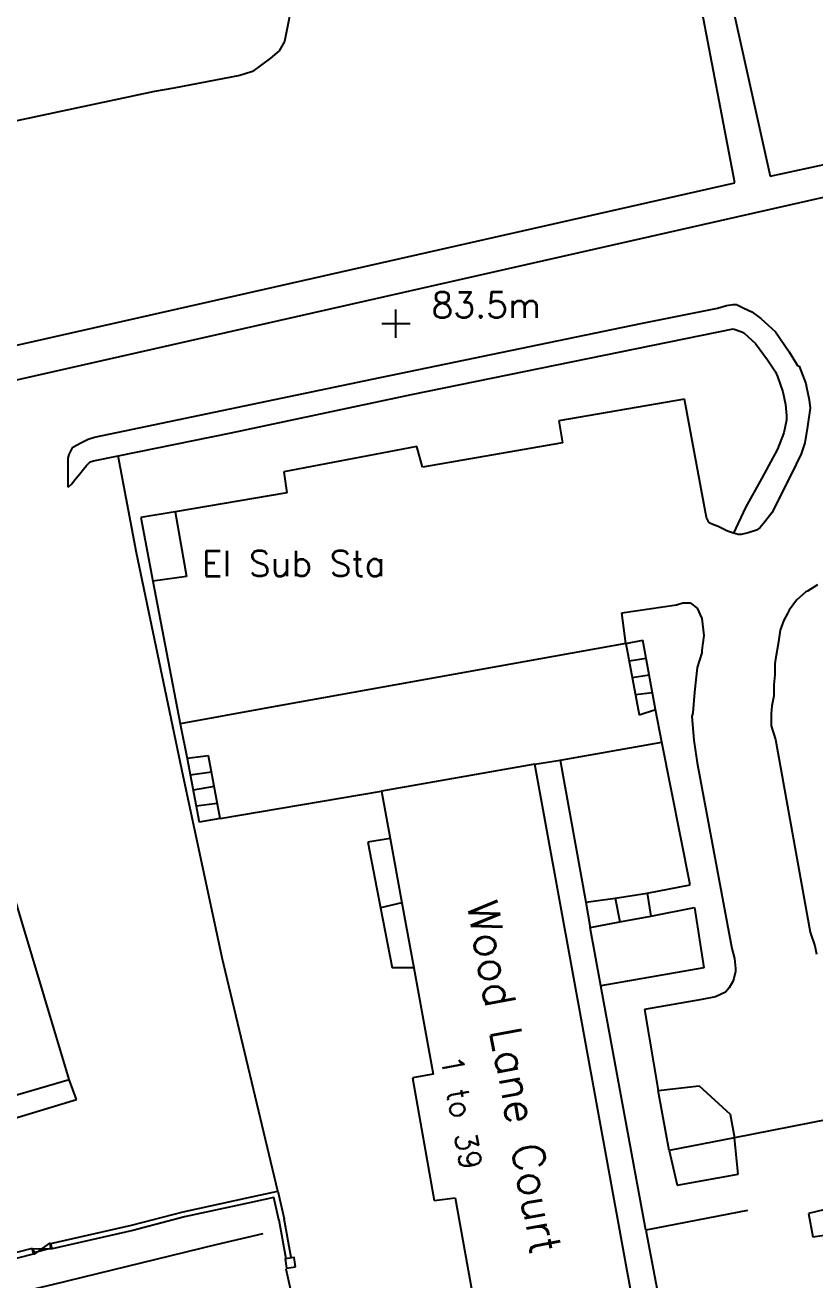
# Model space of a CAD drawing. Extents: x 427500 to 429848, y 434500 to 436505.
# Drawn here: x 428026.5 to 428069.9, y 436177.9 to 436246.9 of the extents above; entities that cross this region are included whole.
import ezdxf

# ---------------------------------------------------------------- set-up
doc = ezdxf.new("R2010")
doc.units = 0
doc.layers.get('0').update_dxf_attribs({"color": 222})
doc.layers.add('LPTIP_Ex_Base', color=8, linetype='Continuous')
doc.styles.add('MtXpl_Romans', font='romans__.ttf')

# ---------------------------------------------------------------- blocks, each defined once
blk = doc.blocks.new('GATE')
at = {"color": 0, "linetype": 'ByBlock', "flags": 128}
for points in [[(-0.450902, 0), (-0.451904, 0.007014), (-0.455912, 0.014028), (-0.460922, 0.019038), (-0.467936, 0.023046), (-0.475952, 0.024048), (-0.482966, 0.023046), (-0.48998, 0.019038), (-0.49499, 0.014028), (-0.498998, 0.007014), (-0.5, 0), (-0.498998, -0.007014), (-0.49499, -0.014028), (-0.48998, -0.019038), (-0.482966, -0.023046), (-0.475952, -0.024048), (-0.467936, -0.023046), (-0.460922, -0.019038), (-0.455912, -0.014028), (-0.451904, -0.007014)], [(-0.475952, 0.024048), (-0.475952, 0.078156), (0.475952, -0.078156), (0.475952, -0.024048)], [(-0.475952, -0.024048), (-0.475952, -0.078156), (0.475952, 0.078156), (0.475952, 0.024048)], [(-0.450902, 0), (-0.451904, -0.007014)], [(0.5, 0), (0.498998, 0.007014), (0.49499, 0.014028), (0.48998, 0.019038), (0.482966, 0.023046), (0.475952, 0.024048), (0.467936, 0.023046), (0.460922, 0.019038), (0.455912, 0.014028), (0.451904, 0.007014), (0.450902, 0), (0.451904, -0.007014), (0.455912, -0.014028), (0.460922, -0.019038), (0.467936, -0.023046), (0.475952, -0.024048), (0.482966, -0.023046), (0.48998, -0.019038), (0.49499, -0.014028), (0.498998, -0.007014)], [(0.5, 0), (0.498998, -0.007014)]]:
    blk.add_lwpolyline(points, dxfattribs=at)

msp = doc.modelspace()

# ---------------------------------------------------------------- linework, layer by layer
at = {"layer": 'LPTIP_Ex_Base', "color": 251, "true_color": 0x636466}
for p, q in [((428065.46, 436238.24), (428061.8, 436257.45)), ((428064, 436253.95), (428067.4, 436238.6)), ((428041.75, 436251.15), (428040.728, 436245.993)), ((428040.728, 436245.993), (428040.432, 436245.491)), ((428040.432, 436245.491), (428039.957, 436245.077)), ((428039.957, 436245.077), (428038.968, 436244.359)), ((428038.269, 436244.127), (428034.647, 436243.437)), ((428038.968, 436244.359), (428038.269, 436244.127)), ((428033.6, 436243.25), (428017.75, 436239.9)), ((428034.647, 436243.437), (428033.6, 436243.25)), ((428067.4, 436238.6), (428083.22, 436242)), ((428024.702, 436227.108), (428088.6, 436241.6)), ((428024.239, 436228.913), (428065.46, 436238.24)), ((428065.46, 436238.24), (428065.46, 436238.24)), ((428060.3, 436230.5), (428064.5, 436231.35)), ((428064.5, 436231.35), (428065, 436231.5)), ((428065, 436231.5), (428065.35, 436231.55)), ((428065.35, 436231.55), (428065.55, 436231.55)), ((428065.55, 436231.55), (428065.95, 436231.35)), ((428065.95, 436231.35), (428066.4, 436231.15)), ((428066.4, 436231.15), (428066.89, 436230.78)), ((428066.89, 436230.78), (428067.7, 436230.05)), ((428045.55, 436227.45), (428060.3, 436230.5)), ((428047.7, 436226.6), (428065.36, 436230.21)), ((428065.36, 436230.21), (428065.85, 436230.05)), ((428065.85, 436230.05), (428065.95, 436230)), ((428065.95, 436230), (428066.6, 436229.4)), ((428067.7, 436230.05), (428068.45, 436228.95)), ((428066.6, 436229.4), (428067.25, 436228.5)), ((428068.45, 436228.95), (428068.9, 436228.2)), ((428067.25, 436228.5), (428067.7, 436227.85)), ((428068.9, 436228.2), (428069, 436228.15)), ((428069, 436228.15), (428069.35, 436227.2)), ((428030.3, 436224.25), (428045.55, 436227.45)), ((428067.7, 436227.85), (428067.8, 436227.6)), ((428067.8, 436227.6), (428068.1, 436226.75)), ((428069.35, 436227.2), (428069.4, 436227)), ((428037.8, 436224.5), (428047.7, 436226.6)), ((428068.1, 436226.75), (428068.25, 436226.05)), ((428069.4, 436227), (428069.55, 436226.3)), ((428062.7, 436226.35), (428055.8, 436225.15)), ((428063.9, 436219.85), (428062.7, 436226.35)), ((428068.25, 436226.05), (428068.3, 436225.45)), ((428069.6, 436225.85), (428069.45, 436224.85)), ((428069.55, 436226.3), (428069.6, 436225.85)), ((428055.8, 436225.15), (428056, 436223.95)), ((428068.3, 436225.2), (428068.15, 436224.5)), ((428068.3, 436225.45), (428068.3, 436225.2)), ((428031.6, 436223.23), (428037.8, 436224.5)), ((428068.15, 436224.5), (428067.8, 436223.6)), ((428069.45, 436224.85), (428069.3, 436223.95)), ((428029.1, 436223.7), (428029.55, 436223.95)), ((428029.55, 436223.95), (428029.95, 436224.15)), ((428029.95, 436224.15), (428030.3, 436224.25)), ((428048, 436223.75), (428040.7, 436222.35)), ((428048.3, 436222.6), (428048, 436223.75)), ((428056, 436223.95), (428048.3, 436222.6)), ((428069.3, 436223.95), (428069.1, 436223.35)), ((428028.85, 436223.1), (428028.9, 436223.3)), ((428028.85, 436221.5), (428028.85, 436223.1)), ((428028.9, 436223.3), (428029.1, 436223.7)), ((428030.25, 436222.95), (428031.6, 436223.23)), ((428032.6, 436217.9), (428031.6, 436223.23)), ((428067.8, 436223.6), (428066.95, 436222)), ((428069.1, 436223.35), (428068.55, 436222.2)), ((428029.5, 436222.25), (428029.7, 436222.5)), ((428029.7, 436222.5), (428029.85, 436222.7)), ((428029.85, 436222.7), (428030.05, 436222.9)), ((428030.05, 436222.9), (428030.25, 436222.95)), ((428028.85, 436221.5), (428029.05, 436221.7)), ((428029.05, 436221.7), (428029.2, 436221.9)), ((428029.2, 436221.9), (428029.5, 436222.25)), ((428040.7, 436222.35), (428040.85, 436221.2)), ((428066.95, 436222), (428066.05, 436220.4)), ((428068.55, 436222.2), (428067.5, 436220.1)), ((428040.85, 436221.2), (428034.72, 436220.15)), ((428066.05, 436220.4), (428065.39, 436218.99)), ((428034.72, 436220.15), (428032.85, 436219.85)), ((428032.85, 436219.85), (428033.5, 436216.35)), ((428034.72, 436220.15), (428035.35, 436216.6)), ((428064.05, 436219.55), (428063.9, 436219.85)), ((428067.1, 436219.6), (428066.85, 436219.3)), ((428067.5, 436220.1), (428067.1, 436219.6)), ((428064.25, 436219.45), (428064.05, 436219.55)), ((428064.55, 436219.35), (428064.25, 436219.45)), ((428065.05, 436219.1), (428064.55, 436219.35)), ((428065.39, 436218.99), (428065.05, 436219.1)), ((428065.65, 436218.9), (428065.39, 436218.99)), ((428066.2, 436219), (428065.8, 436218.9)), ((428066.65, 436219.15), (428066.2, 436219)), ((428066.85, 436219.3), (428066.65, 436219.15)), ((428065.8, 436218.9), (428065.65, 436218.9)), ((428035.1, 436206), (428032.6, 436217.9)), ((428035.35, 436216.6), (428033.5, 436216.35)), ((428033.5, 436216.35), (428035.01, 436208.51)), ((428070, 436216.15), (428069.45, 436215.8)), ((428069.35, 436215.75), (428068.85, 436215.3)), ((428069.45, 436215.8), (428069.35, 436215.75)), ((428059.25, 436214.6), (428062.25, 436215.05)), ((428062.25, 436215.05), (428062.6, 436215.15)), ((428062.6, 436215.15), (428063, 436215.15)), ((428063, 436215.15), (428063.4, 436214.85)), ((428063.4, 436214.85), (428063.65, 436214.3)), ((428068.85, 436215.3), (428068.45, 436214.75)), ((428059.48, 436212.92), (428059.25, 436214.6)), ((428063.65, 436214.3), (428063.75, 436213.35)), ((428068.15, 436214.2), (428067.95, 436213.65)), ((428068.35, 436214.57), (428068.15, 436214.2)), ((428068.45, 436214.75), (428068.35, 436214.57)), ((428067.95, 436213.65), (428067.85, 436213)), ((428059.48, 436212.92), (428039.81, 436209.38)), ((428059.48, 436212.92), (428060.4, 436213.1)), ((428059.48, 436212.92), (428060.2, 436209)), ((428061.11, 436209.29), (428060.4, 436213.1)), ((428063.75, 436213.35), (428063.65, 436212.55)), ((428067.85, 436213), (428067.7, 436212.05)), ((428060.59, 436212.1), (428059.66, 436211.95)), ((428063.65, 436212.4), (428063.4, 436211.6)), ((428063.65, 436212.55), (428063.65, 436212.4)), ((428067.7, 436212.05), (428067.65, 436211.8)), ((428063.4, 436211.6), (428063.25, 436210.25)), ((428067.65, 436211.8), (428067.65, 436211.2)), ((428059.82, 436211.05), (428060.76, 436211.19)), ((428067.65, 436211.2), (428067.6, 436210.65)), ((428067.6, 436210.65), (428067.6, 436210.05)), ((428060.94, 436210.2), (428060, 436210.1)), ((428063.25, 436210.25), (428063.15, 436209.1)), ((428067.6, 436210.05), (428067.5, 436209.5)), ((428039.81, 436209.38), (428035.01, 436208.51)), ((428060.2, 436209), (428061.11, 436209.29)), ((428061.45, 436207.5), (428061.11, 436209.29)), ((428067.5, 436209.5), (428067.45, 436209.05)), ((428063.15, 436209.1), (428063.1, 436208.9)), ((428063.1, 436208.9), (428063.2, 436207.6)), ((428067.45, 436209.05), (428067.45, 436208.4)), ((428035.01, 436208.51), (428035.38, 436206.6)), ((428067.45, 436208.4), (428067.7, 436207.65)), ((428055.86, 436206.51), (428061.45, 436207.5)), ((428063, 436199.65), (428061.45, 436207.5)), ((428063.2, 436207.6), (428063.4, 436206.35)), ((428067.7, 436207.65), (428069.6, 436197.05)), ((428036.55, 436206.75), (428035.38, 436206.6)), ((428035.38, 436206.6), (428036.05, 436203.1)), ((428037.19, 436203.3), (428036.55, 436206.75)), ((428054.47, 436206.29), (428055.86, 436206.51)), ((428055.86, 436206.51), (428057.27, 436198.7)), ((428037.3, 436195.65), (428035.1, 436206)), ((428035.55, 436205.7), (428036.72, 436205.86)), ((428054.47, 436206.29), (428046.05, 436204.8)), ((428062.35, 436163.05), (428054.47, 436206.29)), ((428063.4, 436206.35), (428065.3, 436196.15)), ((428028.9, 436188.95), (428024.05, 436205.15)), ((428036.86, 436205.05), (428035.71, 436204.85)), ((428037.19, 436203.3), (428046.05, 436204.8)), ((428046.05, 436204.8), (428046.53, 436202.2)), ((428035.88, 436204), (428037.03, 436204.15)), ((428037.19, 436203.3), (428036.05, 436203.1)), ((428046.53, 436202.2), (428045.31, 436202)), ((428045.31, 436202), (428046.01, 436198.39)), ((428046.53, 436202.2), (428047.18, 436198.66)), ((428060.65, 436199.2), (428063, 436199.65)), ((428057.27, 436198.7), (428058.88, 436198.93)), ((428058.88, 436198.93), (428060.65, 436199.2)), ((428058.88, 436198.93), (428059.147, 436197.612)), ((428060.65, 436199.2), (428060.845, 436197.938)), ((428047.18, 436198.66), (428046.01, 436198.39)), ((428046.01, 436198.39), (428046.65, 436195.1)), ((428047.18, 436198.66), (428047.83, 436195.09)), ((428057.27, 436198.7), (428057.52, 436197.3)), ((428060.845, 436197.938), (428063.25, 436198.4)), ((428063.25, 436198.4), (428063.75, 436195.1)), ((428057.52, 436197.3), (428059.147, 436197.612)), ((428059.147, 436197.612), (428060.845, 436197.938)), ((428058.11, 436194.1), (428057.52, 436197.3)), ((428069.6, 436197.05), (428069.85, 436196.3)), ((428065.3, 436196.15), (428065.45, 436195.6)), ((428069.85, 436196.3), (428069.95, 436195.85)), ((428040.366, 436182.81), (428037.3, 436195.65)), ((428065.45, 436195.6), (428065.5, 436195.05)), ((428047.83, 436195.09), (428046.65, 436195.1)), ((428047.83, 436195.09), (428048.9, 436189.25)), ((428063.75, 436195.1), (428058.11, 436194.1)), ((428065.5, 436194.9), (428065.4, 436194.5)), ((428065.5, 436195.05), (428065.5, 436194.9)), ((428060.58, 436180.68), (428058.11, 436194.1)), ((428065.35, 436194.35), (428065.15, 436194)), ((428065.4, 436194.5), (428065.35, 436194.35)), ((428064.4, 436193.5), (428063.65, 436193.35)), ((428064.95, 436193.75), (428064.4, 436193.5)), ((428065.15, 436194), (428064.95, 436193.75)), ((428063.65, 436193.35), (428060.5, 436192.8)), ((428060.5, 436192.8), (428061.25, 436188.35)), ((428022.9, 436187.2), (428028.9, 436188.95)), ((428029.3, 436187.85), (428028.9, 436188.95)), ((428048.9, 436189.25), (428047.75, 436189.05)), ((428047.75, 436189.05), (428048.95, 436182.3)), ((428061.25, 436188.35), (428063.5, 436188.6)), ((428063.5, 436188.6), (428065.2, 436187.05)), ((428061.85, 436185.05), (428061.25, 436188.35)), ((428023.3, 436186.05), (428029.3, 436187.85)), ((428065.2, 436187.05), (428065.45, 436185.75)), ((428070.65, 436186.78), (428065.45, 436185.75)), ((428065.45, 436185.75), (428061.85, 436185.05)), ((428065.65, 436183.75), (428065.45, 436185.75)), ((428061.85, 436185.05), (428062.3, 436183.15)), ((428062.3, 436183.15), (428065.65, 436183.75)), ((428048.95, 436182.3), (428050.1, 436182.45)), ((428050.1, 436182.45), (428051.07, 436177.05)), ((428066.15, 436181.75), (428060.58, 436180.68)), ((428070.8, 436181.9), (428069.5, 436181.59)), ((428069.5, 436181.59), (428069.75, 436180.3)), ((428060.58, 436180.68), (428063.85, 436163.3)), ((428069.75, 436180.3), (428071.05, 436180.5))]:
    msp.add_line(p, q, dxfattribs=at)
for points in [[(428046.85, 436229.725), (428046.85, 436231.275)], [(428046.075, 436230.5), (428047.625, 436230.5)]]:
    msp.add_lwpolyline(points, dxfattribs=at)
at = {"layer": 'LPTIP_Ex_Base', "color": 251, "true_color": 0x636466, "flags": 128}
for points in [[(428038.816, 436182.174), (428035.236, 436181.399), (428032.408, 436180.663), (428027.971, 436179.649), (428027.904, 436179.942), (428032.337, 436180.954), (428035.166, 436181.691), (428038.753, 436182.467), (428040.366, 436182.81), (428040.707, 436181.294)], [(428040.412, 436181.239), (428040.137, 436182.464), (428038.816, 436182.174)], [(428040.412, 436181.239), (428040.801, 436179.124)], [(428041.102, 436179.167), (428040.707, 436181.294)], [(428039.541, 436180.468), (428036.956, 436179.867), (428027.973, 436177.671), (428018.731, 436175.5), (428011.226, 436173.686)], [(428027.952, 436179.693), (428026.938, 436179.426)], [(428041.438, 436175.737), (428040.828, 436178.532)]]:
    msp.add_lwpolyline(points, dxfattribs=at)
for points in [[(428026.872, 436179.667), (428024.418, 436179.051), (428020.494, 436178.032), (428015.606, 436176.922), (428010.79, 436175.74), (428010.861, 436175.449), (428015.675, 436176.63), (428020.565, 436177.741), (428024.492, 436178.76), (428026.945, 436179.376)], [(428041.337, 436178.665), (428041.264, 436179.173), (428040.769, 436179.102), (428040.841, 436178.594)]]:
    msp.add_lwpolyline(points, close=True, dxfattribs=at)
at = {"layer": 'LPTIP_Ex_Base', "color": 251, "true_color": 0x636466}
msp.add_point((428040.412, 436181.239), dxfattribs=at)

# ---------------------------------------------------------------- block references
at = {"layer": 'LPTIP_Ex_Base', "color": 251, "true_color": 0x636466, "xscale": 1.026578, "yscale": 2, "zscale": 1.026578, "rotation": 18.016269}
msp.add_blockref('GATE', (428027.422, 436179.658), dxfattribs=at)

# ---------------------------------------------------------------- texts
at = {"layer": 'LPTIP_Ex_Base', "color": 251, "true_color": 0x636466, "style": 'MtXpl_Romans'}
for s, p in [('83.5m', (428048.802, 436230.818)), ('El Sub Sta', (428036.186, 436216.613))]:
    msp.add_text(s, height=1.4, dxfattribs=at).set_placement(p)
for s, height, rotation, p in [('Wood Lane Court', 1.7, 280.4, (428050.737, 436198.61)), ('1 to 39', 1.2, 280.2, (428049.3, 436190.142))]:
    msp.add_text(s, height=height, rotation=rotation, dxfattribs=at).set_placement(p)

doc.saveas('drawing.dxf')
